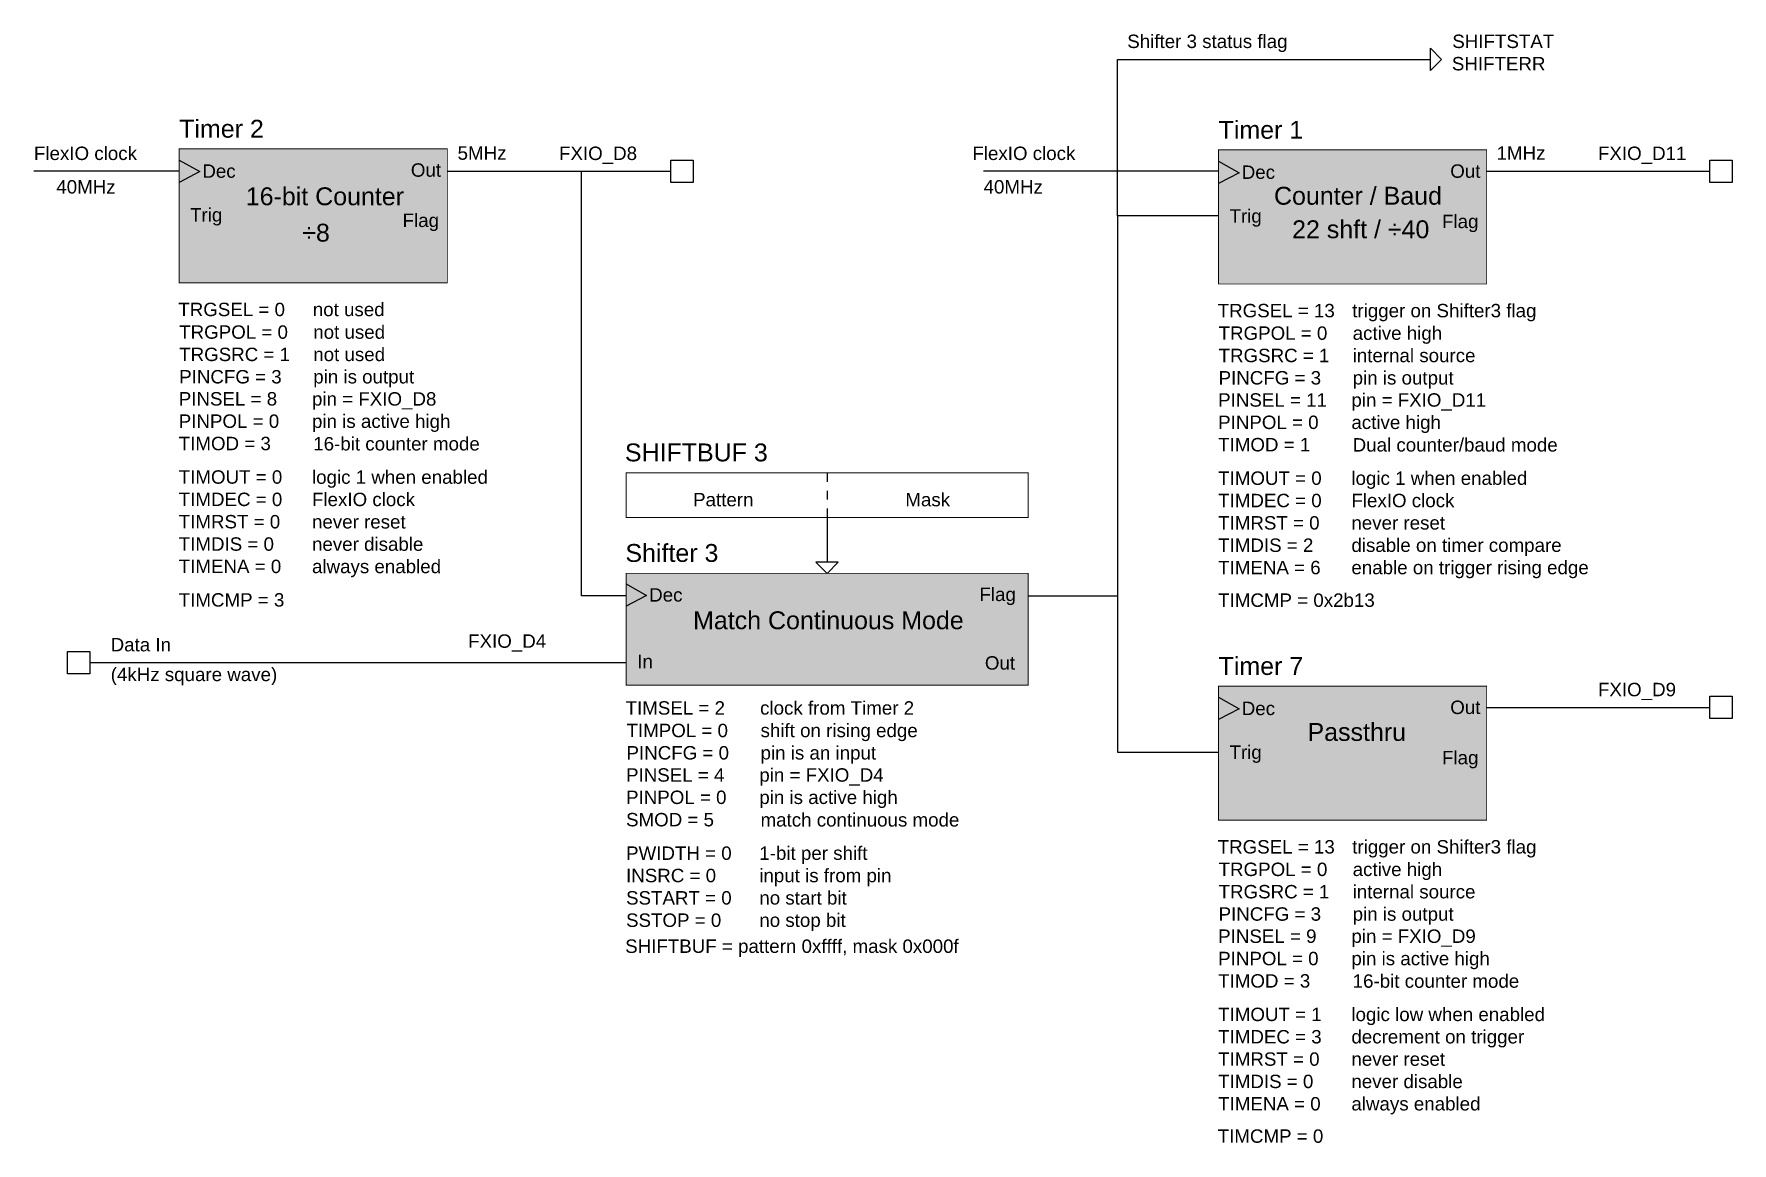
# Model space of a CAD drawing. Header units: inches. Extents: x -0.6 to 18.4, y -3.1 to 9.3.
import ezdxf

# ---------------------------------------------------------------- set-up
doc = ezdxf.new("R2010")
doc.units = ezdxf.units.IN
doc.header["$MEASUREMENT"] = 0
doc.linetypes.add('DASHED', pattern=[0.375, 0.25, -0.125])
doc.styles.get("Standard").update_dxf_attribs({"font": 'arial.ttf'})

msp = doc.modelspace()

# ---------------------------------------------------------------- hatches: boundary and pattern name
h = msp.add_hatch(color=256)
h.set_gradient(color1=(238, 183, 17), color2=(245, 212, 112), one_color=1)
h.paths.add_polyline_path([(1, 8), (1, 6.5), (4, 6.5), (4, 8)])
h = msp.add_hatch(color=256)
h.set_gradient(color1=(14, 241, 241), color2=(111, 246, 246), one_color=1)
h.paths.add_polyline_path([(1, 8), (1, 6.5), (4, 6.5), (4, 8)])
h = msp.add_hatch(color=256)
h.set_gradient(color1=(14, 241, 241), color2=(189, 251, 251), one_color=1)
h.paths.add_polyline_path([(1, 8), (1, 6.5), (4, 6.5), (4, 8)])
h = msp.add_hatch(color=256)
h.set_gradient(color1=(238, 183, 17), color2=(245, 212, 112), one_color=1)
h.paths.add_polyline_path([(12.63, 7.988), (12.63, 6.488), (15.63, 6.488), (15.63, 7.988)])
h = msp.add_hatch(color=256)
h.set_gradient(color1=(14, 241, 241), color2=(111, 246, 246), one_color=1)
h.paths.add_polyline_path([(12.63, 7.988), (12.63, 6.488), (15.63, 6.488), (15.63, 7.988)])
h = msp.add_hatch(color=256)
h.set_gradient(color1=(14, 241, 241), color2=(189, 251, 251), one_color=1)
h.paths.add_polyline_path([(12.63, 7.988), (12.63, 6.488), (15.63, 6.488), (15.63, 7.988)])
h = msp.add_hatch(color=256)
h.set_gradient(color1=(46, 245, 10), color2=(200, 252, 189), one_color=1)
h.paths.add_polyline_path([(6, 3.25), (6, 2), (10.5, 2), (10.5, 3.25)])
h = msp.add_hatch(color=256)
h.set_gradient(color1=(238, 183, 17), color2=(245, 212, 112), one_color=1)
h.paths.add_polyline_path([(12.63, 1.988), (12.63, 0.488), (15.63, 0.488), (15.63, 1.988)])
h = msp.add_hatch(color=256)
h.set_gradient(color1=(14, 241, 241), color2=(111, 246, 246), one_color=1)
h.paths.add_polyline_path([(12.63, 1.988), (12.63, 0.488), (15.63, 0.488), (15.63, 1.988)])
h = msp.add_hatch(color=256)
h.set_gradient(color1=(14, 241, 241), color2=(189, 251, 251), one_color=1)
h.paths.add_polyline_path([(12.63, 1.988), (12.63, 0.488), (15.63, 0.488), (15.63, 1.988)])

# ---------------------------------------------------------------- linework, layer by layer
for p, q in [((15, 8.875), (15, 9.125)), ((15, 9.125), (15.125, 9)), ((11.5, 7.25), (11.5, 9)), ((11.5, 9), (15, 9)), ((15.125, 9), (15, 8.875)), ((1, 7.875), (1.23, 7.746)), ((12.63, 7.863), (12.86, 7.733)), ((1, 7.75), (-0.625, 7.75)), ((1.23, 7.746), (1, 7.625)), ((4, 7.75), (6.5, 7.75)), ((5.5, 3), (5.5, 7.75)), ((12.625, 7.75), (10, 7.75)), ((12.86, 7.733), (12.63, 7.613)), ((15.625, 7.75), (18.125, 7.75)), ((12.625, 7.25), (11.5, 7.25)), ((11.5, 7.25), (11.5, 1.25)), ((8.25, 3.875), (8.25, 3.375)), ((8.375, 3.375), (8.125, 3.375)), ((8.125, 3.375), (8.25, 3.25)), ((8.25, 3.25), (8.375, 3.375)), ((6, 3.133), (6.23, 3.003)), ((6, 3), (5.5, 3)), ((6.23, 3.003), (6, 2.883)), ((10.5, 3), (11.5, 3)), ((6, 2.25), (0, 2.25)), ((12.63, 1.863), (12.86, 1.733)), ((12.86, 1.733), (12.63, 1.613)), ((15.625, 1.75), (18.125, 1.75)), ((11.5, 1.25), (12.625, 1.25))]:
    msp.add_line(p, q)
at = {"linetype": 'DASHED', "ltscale": 0.4}
msp.add_line((8.25, 4.375), (8.25, 3.875), dxfattribs=at)
at = {"const_width": 0.01}
for points in [[(1, 8), (1, 6.5), (4, 6.5), (4, 8)], [(12.63, 7.988), (12.63, 6.488), (15.63, 6.488), (15.63, 7.988)], [(6, 4.375), (6, 3.875), (10.5, 3.875), (10.5, 4.375)], [(6, 3.25), (6, 2), (10.5, 2), (10.5, 3.25)], [(12.63, 1.988), (12.63, 0.488), (15.63, 0.488), (15.63, 1.988)]]:
    msp.add_lwpolyline(points, close=True, dxfattribs=at)
for points in [[(6.5, 7.625), (6.5, 7.875), (6.75, 7.875), (6.75, 7.625)], [(18.125, 7.625), (18.125, 7.875), (18.375, 7.875), (18.375, 7.625)], [(-0.25, 2.125), (-0.25, 2.375), (0, 2.375), (0, 2.125)], [(18.125, 1.625), (18.125, 1.875), (18.375, 1.875), (18.375, 1.625)]]:
    msp.add_lwpolyline(points, close=True)

# ---------------------------------------------------------------- texts
for s, height, p in [('Shifter 3 status flag', 0.15, (11.608, 9.128)), ('SHIFTSTAT', 0.15, (15.245, 9.128)), ('SHIFTERR', 0.15, (15.24, 8.878)), ('Timer 2', 0.2, (1, 8.125)), ('Timer 1', 0.2, (12.63, 8.113)), ('FlexIO clock', 0.15, (-0.625, 7.875)), ('5MHz', 0.15, (4.115, 7.878)), ('FXIO_D8', 0.15, (5.25, 7.875)), ('FlexIO clock', 0.15, (9.875, 7.875)), ('1MHz', 0.15, (15.74, 7.878)), ('FXIO_D11', 0.15, (16.875, 7.875)), ('Dec', 0.15, (1.259, 7.676)), ('Out', 0.15, (3.592, 7.688)), ('Dec', 0.15, (12.889, 7.664)), ('Out', 0.15, (15.222, 7.676)), ('40MHz', 0.15, (-0.375, 7.5)), ('40MHz', 0.15, (10, 7.5)), ('16-bit Counter', 0.2, (1.745, 7.369)), ('Counter / Baud', 0.2, (13.25, 7.375)), ('Trig', 0.15, (1.122, 7.187)), ('Flag', 0.15, (3.5, 7.125)), ('Trig', 0.15, (12.752, 7.174)), ('Flag', 0.15, (15.13, 7.113)), ('÷8', 0.2, (2.377, 6.962)), (' 22 shft / ÷40', 0.2, (13.375, 7)), ('TRGSEL = 0', 0.15, (0.99, 6.128)), ('not used', 0.15, (2.495, 6.128)), ('trigger on Shifter3 flag', 0.15, (14.125, 6.115)), ('TRGSEL = 13', 0.15, (12.62, 6.115)), ('TRGPOL = 0', 0.15, (1, 5.875)), ('not used', 0.15, (2.5, 5.875)), ('TRGPOL = 0', 0.15, (12.63, 5.863)), ('active high', 0.15, (14.13, 5.863)), ('TRGSRC = 1', 0.15, (1, 5.625)), ('not used', 0.15, (2.5, 5.625)), ('TRGSRC = 1', 0.15, (12.63, 5.613)), ('internal source', 0.15, (14.13, 5.613)), ('PINCFG = 3', 0.15, (1, 5.375)), ('pin is output', 0.15, (2.5, 5.375)), ('PINCFG = 3', 0.15, (12.63, 5.363)), ('pin is output', 0.15, (14.13, 5.363)), ('PINSEL = 8', 0.15, (0.995, 5.128)), ('pin = FXIO_D8', 0.15, (2.486, 5.127)), ('PINSEL = 11', 0.15, (12.625, 5.115)), ('pin = FXIO_D11', 0.15, (14.116, 5.115)), ('PINPOL = 0', 0.15, (0.995, 4.878)), ('pin is active high', 0.15, (2.486, 4.877)), ('PINPOL = 0', 0.15, (12.625, 4.865)), ('active high', 0.15, (14.116, 4.865)), ('TIMOD = 3', 0.15, (0.995, 4.628)), ('16-bit counter mode', 0.15, (2.5, 4.625)), ('TIMOD = 1', 0.15, (12.625, 4.615)), ('Dual counter/baud mode', 0.15, (14.13, 4.613)), ('SHIFTBUF 3', 0.2, (5.987, 4.503)), ('TIMOUT = 0', 0.15, (0.995, 4.253)), ('logic 1 when enabled', 0.15, (2.486, 4.252)), ('TIMOUT = 0', 0.15, (12.625, 4.24)), ('logic 1 when enabled', 0.15, (14.116, 4.24)), ('TIMDEC = 0', 0.15, (0.995, 4.003)), ('FlexIO clock', 0.15, (2.486, 4.002)), ('Pattern', 0.15, (6.75, 4)), ('Mask', 0.15, (9.125, 4)), ('TIMDEC = 0', 0.15, (12.625, 3.99)), ('FlexIO clock', 0.15, (14.116, 3.99)), ('TIMRST = 0', 0.15, (0.995, 3.753)), ('never reset', 0.15, (2.486, 3.752)), ('TIMRST = 0', 0.15, (12.625, 3.74)), ('never reset', 0.15, (14.116, 3.74)), ('TIMDIS = 0', 0.15, (0.995, 3.503)), ('never disable', 0.15, (2.486, 3.502)), ('TIMDIS = 2', 0.15, (12.625, 3.49)), ('disable on timer compare', 0.15, (14.116, 3.49)), ('Shifter 3', 0.2, (5.993, 3.378)), ('TIMENA = 0', 0.15, (0.995, 3.253)), ('always enabled', 0.15, (2.486, 3.252)), ('TIMENA = 6', 0.15, (12.625, 3.24)), ('enable on trigger rising edge', 0.15, (14.116, 3.24)), ('Dec', 0.15, (6.259, 2.934)), ('Flag', 0.15, (9.954, 2.94)), ('TIMCMP = 3', 0.15, (0.995, 2.878)), ('TIMCMP = 0x2b13', 0.15, (12.625, 2.875)), ('Match Continuous Mode', 0.2, (6.75, 2.625)), ('Data In', 0.15, (0.233, 2.377)), ('FXIO_D4', 0.15, (4.233, 2.417)), ('In', 0.15, (6.126, 2.189)), ('Out', 0.15, (10.015, 2.173)), ('Timer 7', 0.2, (12.63, 2.113)), ('(4kHz square wave)', 0.15, (0.234, 2.044)), ('FXIO_D9', 0.15, (16.875, 1.875)), ('TIMSEL = 2', 0.15, (5.995, 1.669)), ('clock from Timer 2', 0.15, (7.5, 1.669)), ('Dec', 0.15, (12.889, 1.664)), ('Out', 0.15, (15.222, 1.676)), ('TIMPOL = 0', 0.15, (6.005, 1.417)), ('shift on rising edge', 0.15, (7.505, 1.417)), ('Passthru', 0.2, (13.625, 1.375)), ('Trig', 0.15, (12.752, 1.174)), ('PINCFG = 0', 0.15, (6.005, 1.167)), ('pin is an input', 0.15, (7.505, 1.167)), ('Flag', 0.15, (15.13, 1.113)), ('PINSEL = 4', 0.15, (6, 0.919)), ('pin = FXIO_D4', 0.15, (7.491, 0.919)), ('PINPOL = 0', 0.15, (6, 0.669)), ('pin is active high', 0.15, (7.491, 0.669)), ('SMOD = 5', 0.15, (6, 0.419)), ('match continuous mode', 0.15, (7.505, 0.417)), ('PWIDTH = 0', 0.15, (6, 0.044)), ('1-bit per shift', 0.15, (7.491, 0.044)), ('TRGSEL = 13', 0.15, (12.62, 0.115)), ('trigger on Shifter3 flag', 0.15, (14.125, 0.115)), ('TRGPOL = 0', 0.15, (12.63, -0.137)), ('active high', 0.15, (14.13, -0.137)), ('INSRC = 0', 0.15, (6, -0.206)), ('input is from pin', 0.15, (7.491, -0.206)), ('SSTART = 0', 0.15, (6, -0.456)), ('no start bit', 0.15, (7.491, -0.456)), ('TRGSRC = 1', 0.15, (12.63, -0.387)), ('internal source', 0.15, (14.13, -0.387)), ('SSTOP = 0', 0.15, (6, -0.706)), ('no stop bit', 0.15, (7.491, -0.706)), ('PINCFG = 3', 0.15, (12.63, -0.637)), ('pin is output', 0.15, (14.13, -0.637)), ('PINSEL = 9', 0.15, (12.625, -0.885)), ('pin = FXIO_D9', 0.15, (14.116, -0.885)), ('SHIFTBUF = pattern 0xffff, mask 0x000f', 0.15, (5.99, -0.997)), ('PINPOL = 0', 0.15, (12.625, -1.135)), ('pin is active high', 0.15, (14.116, -1.135)), ('TIMOD = 3', 0.15, (12.625, -1.385)), ('16-bit counter mode', 0.15, (14.13, -1.387)), ('TIMOUT = 1', 0.15, (12.625, -1.76)), ('logic low when enabled', 0.15, (14.116, -1.76)), ('TIMDEC = 3', 0.15, (12.625, -2.01)), ('decrement on trigger', 0.15, (14.116, -2.01)), ('TIMRST = 0', 0.15, (12.625, -2.26)), ('never reset', 0.15, (14.116, -2.26)), ('TIMDIS = 0', 0.15, (12.625, -2.51)), ('never disable', 0.15, (14.116, -2.51)), ('TIMENA = 0', 0.15, (12.625, -2.76)), ('always enabled', 0.15, (14.116, -2.76)), ('TIMCMP = 0', 0.15, (12.62, -3.122))]:
    msp.add_text(s, height=height).set_placement(p)

doc.saveas('drawing.dxf')
